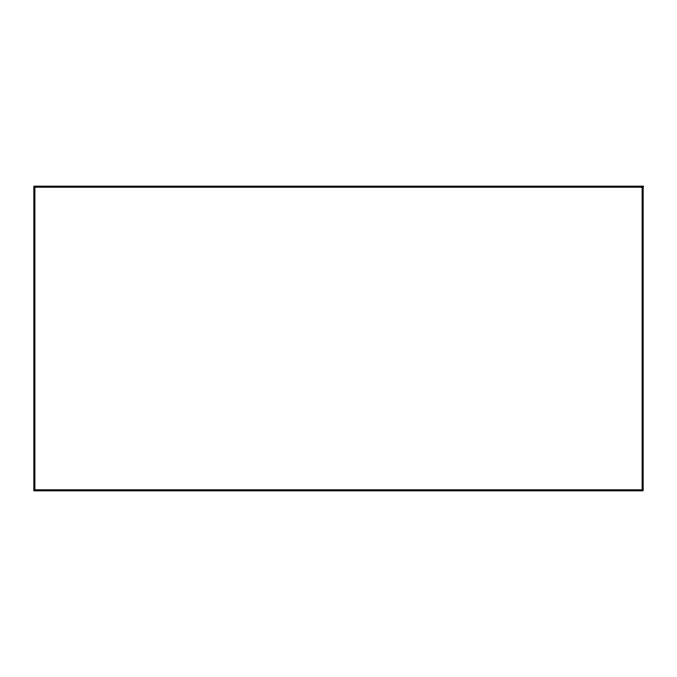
<?xml version="1.0" encoding="UTF-8"?>
<svg xmlns="http://www.w3.org/2000/svg" width="677" height="677" viewBox="0 0 677 677"><rect width="100%" height="100%" fill="white"/><g stroke="black" fill="none" stroke-linecap="round" stroke-linejoin="round"><path stroke-width="1.02" d="M643.15 186.175L33.85 186.175L33.85 490.825L643.15 490.825L643.15 186.175M642.134 187.19L34.865 187.19L34.865 489.809L642.134 489.809L642.134 187.19"/></g></svg>
